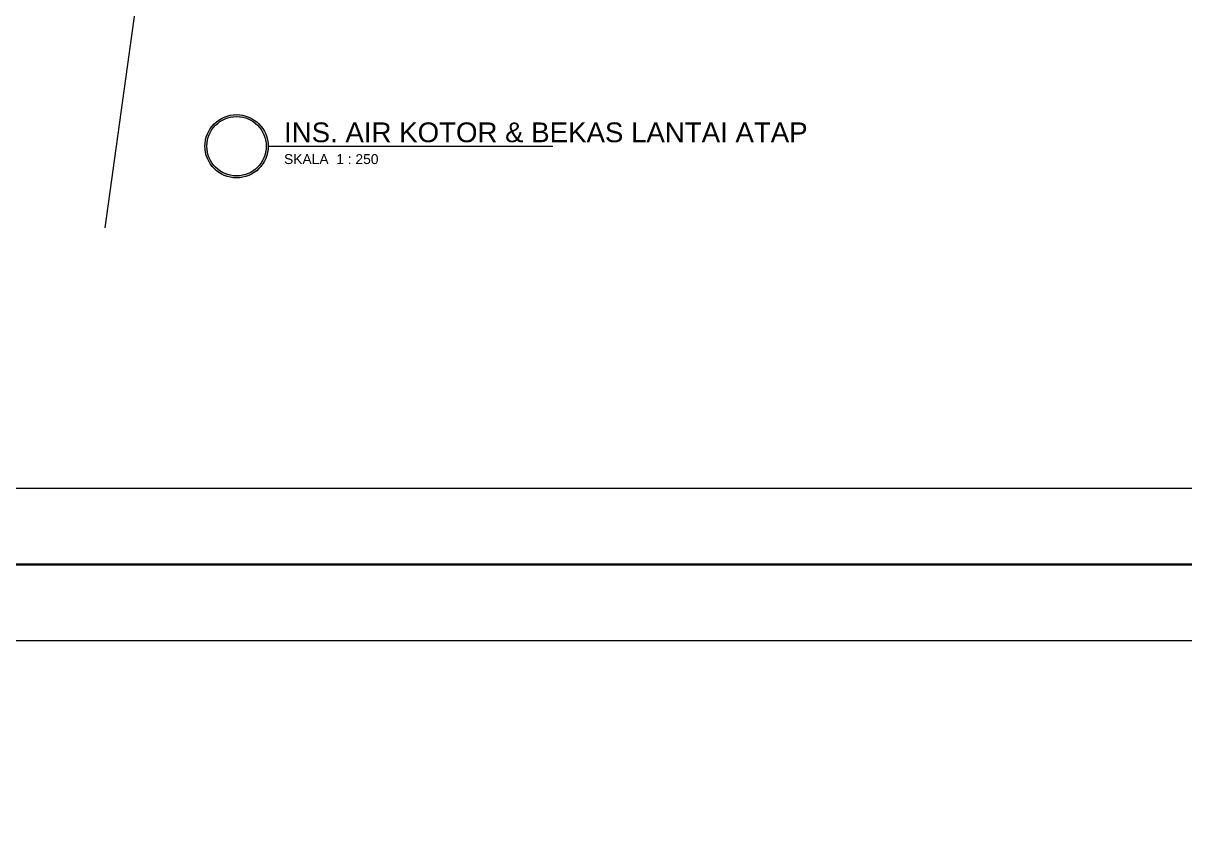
# Model space of a CAD drawing. Header units: millimetres. Extents: x -280308 to 6402717, y -14 to 2073074.
# Drawn here: x -54139 to -16124, y 589197 to 615240 of the extents above; entities that cross this region are included whole.
import ezdxf
from ezdxf.enums import TextEntityAlignment as Align

# ---------------------------------------------------------------- set-up
doc = ezdxf.new("R2010")
doc.units = ezdxf.units.MM
doc.layers.get('0').update_dxf_attribs({"lineweight": 0})
doc.layers.add('A-ANNOTATION', color=144, linetype='Continuous', lineweight=0)
doc.layers.add('A-FURN-EQPM', color=177, linetype='Continuous', lineweight=0)
doc.layers.add('A-TEXT', color=254, linetype='Continuous')
doc.styles.get("Standard").update_dxf_attribs({"font": 'arial.ttf'})

# ---------------------------------------------------------------- blocks, each defined once
blk = doc.blocks.new('KOP GAMBAR')
for p, q in [((354287, 166961), (270287, 166961)), ((270287, 107561), (354287, 107561))]:
    blk.add_line(p, q)
at = {"color": 5}
for p, q in [((352287, 164961), (273287, 164961)), ((273287, 109561), (352287, 109561))]:
    blk.add_line(p, q, dxfattribs=at)
at = {"layer": 'A-FURN-EQPM', "color": 0, "linetype": 'ByBlock', "lineweight": -2, "ltscale": 0.25}
blk.add_lwpolyline([(270287, 107561), (354287, 107561), (354287, 166961), (270287, 166961)], close=True, dxfattribs=at)
blk = doc.blocks.new('*U3')
at = {"layer": 'A-ANNOTATION'}
h = blk.add_hatch(color=256, dxfattribs=at)
h.dxf.hatch_style = 1
h.paths.add_polyline_path([(-4, 0, 1), (4, 0, 1)])
h.paths.add_polyline_path([(3.75, 0, -1), (-3.75, 0, -1)], flags=16)
blk.add_lwpolyline([(4, 0), (39.96, 0)], dxfattribs=at)
for radius in [4, 3.75]:
    blk.add_circle((0, 0), radius, dxfattribs=at)
at = {"layer": 'A-TEXT'}
blk.add_attdef('NUMBER', text='', height=1.25, dxfattribs=at).set_placement((0, 0), align=Align.MIDDLE_CENTER)
for tag, p in [('TITLE', (2.75, 0)), ('SCALE', (2.75, -1.25))]:
    blk.add_attdef(tag, p, '', height=1.25, dxfattribs=at)
blk = doc.blocks.new('A$C834590f0')
at = {"ltscale": 0.25}
blk.add_lwpolyline([(-75760, -39691), (-73411, -22684)], dxfattribs=at)
blk = doc.blocks.new('A$C52fb07ff')
at = {"ltscale": 0.25}
blk.add_blockref('A$C834590f0', (70323, -714), dxfattribs=at)
blk = doc.blocks.new('aa')
at = {"ltscale": 0.25}
blk.add_blockref('A$C52fb07ff', (-46014.9, 648945.2), dxfattribs=at)

msp = doc.modelspace()

# ---------------------------------------------------------------- block references
ref = msp.add_blockref('*U3', (-47156.8, 611212.8), dxfattribs=dict(xscale=258.9670377724066, yscale=258.9670377724066, zscale=258.9670377724066))
ref.add_attrib('SCALE', 'SKALA  1 : 250', dxfattribs={"layer": 'A-TEXT', "height": 323.709}).set_placement((-45603, 610953.8), align=Align.TOP_LEFT)
ref.add_attrib('TITLE', 'INS. AIR KOTOR & BEKAS LANTAI ATAP', dxfattribs={"layer": 'A-TEXT', "height": 647.418}).set_placement((-45603, 611150.6), align=Align.BOTTOM_LEFT)
at = {"layer": 'A-FURN-EQPM', "color": 0, "linetype": 'ByBlock', "lineweight": -2, "xscale": 1.25, "yscale": 1.25, "zscale": 1.25}
for p in [(-396862.5, 463071.6), (-396862.5, 388821.6)]:
    msp.add_blockref('KOP GAMBAR', p, dxfattribs=at)

# ---------------------------------------------------------------- next in the draw order: block references
msp.add_blockref('aa', (0, 0))

doc.saveas('drawing.dxf')
